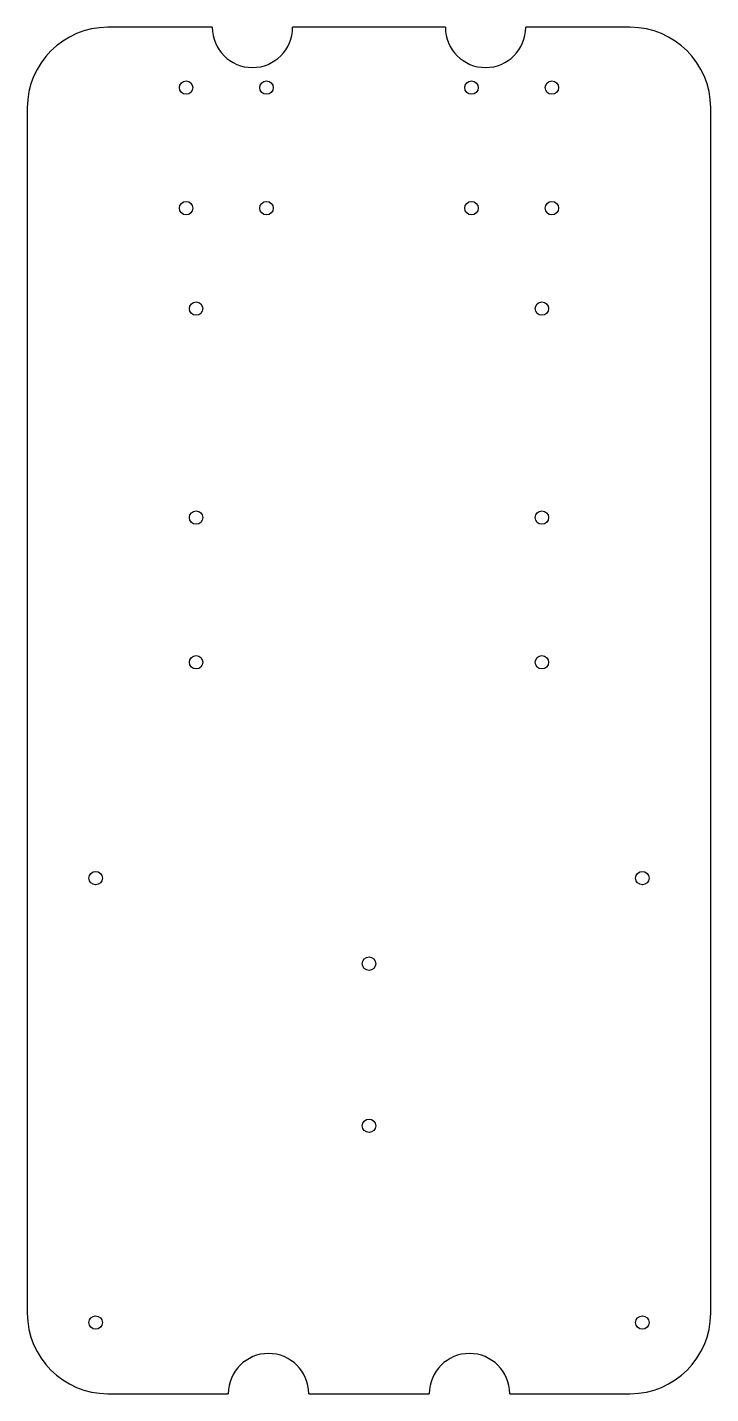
# Model space of a CAD drawing. Header units: millimetres. Extents: x -85 to 85, y -340 to 0.
import ezdxf

# ---------------------------------------------------------------- set-up
doc = ezdxf.new("R2010")
doc.units = ezdxf.units.MM
doc.layers.add('Body', color=7, linetype='CONTINUOUS')

msp = doc.modelspace()

# ---------------------------------------------------------------- linework, layer by layer
at = {"layer": 'Body'}
for p, q in [((-39, 0), (-65, 0)), ((-65, 0), (-65, 0, 6)), ((-39, 0, 6), (-65, 0, 6)), ((-39, 0), (-65, 0)), ((-65, 0), (-65, 0, 6)), ((-39, 0, 6), (-65, 0, 6)), ((-39, 0, 6), (-39, 0)), ((-39, 0, 6), (-39, 0)), ((19, 0), (-19, 0)), ((19, 0, 6), (-19, 0, 6)), ((-19, 0), (-19, 0, 6)), ((19, 0), (-19, 0)), ((-19, 0), (-19, 0, 6)), ((19, 0, 6), (-19, 0, 6)), ((19, 0, 6), (19, 0)), ((19, 0, 6), (19, 0)), ((65, 0), (39, 0)), ((65, 0, 6), (39, 0, 6)), ((39, 0), (39, 0, 6)), ((65, 0), (39, 0)), ((39, 0), (39, 0, 6)), ((65, 0, 6), (39, 0, 6)), ((65, 0), (65, 0, 6)), ((65, 0), (65, 0, 6)), ((-43.8335, -15), (-43.8335, -15, 6)), ((-43.8335, -15), (-43.8335, -15, 6)), ((-23.8335, -15), (-23.8335, -15, 6)), ((-23.8335, -15), (-23.8335, -15, 6)), ((27.1665, -15), (27.1665, -15, 6)), ((27.1665, -15), (27.1665, -15, 6)), ((47.1665, -15), (47.1665, -15, 6)), ((47.1665, -15), (47.1665, -15, 6)), ((-85, -20), (-85, -320)), ((-85, -20), (-85, -20, 6)), ((-85, -20, 6), (-85, -320, 6)), ((-85, -20), (-85, -320)), ((-85, -20), (-85, -20, 6)), ((-85, -20, 6), (-85, -320, 6)), ((85, -320), (85, -20)), ((85, -320, 6), (85, -20, 6)), ((85, -20), (85, -20, 6)), ((85, -320), (85, -20)), ((85, -20), (85, -20, 6)), ((85, -320, 6), (85, -20, 6)), ((-43.8335, -45), (-43.8335, -45, 6)), ((-43.8335, -45), (-43.8335, -45, 6)), ((-23.8335, -45), (-23.8335, -45, 6)), ((-23.8335, -45), (-23.8335, -45, 6)), ((27.1665, -45), (27.1665, -45, 6)), ((27.1665, -45), (27.1665, -45, 6)), ((47.1665, -45), (47.1665, -45, 6)), ((47.1665, -45), (47.1665, -45, 6)), ((-41.3335, -70), (-41.3335, -70, 6)), ((-41.3335, -70), (-41.3335, -70, 6)), ((44.6665, -70), (44.6665, -70, 6)), ((44.6665, -70), (44.6665, -70, 6)), ((-41.3335, -122), (-41.3335, -122, 6)), ((-41.3335, -122), (-41.3335, -122, 6)), ((44.6665, -122), (44.6665, -122, 6)), ((44.6665, -122), (44.6665, -122, 6)), ((-41.3335, -158), (-41.3335, -158, 6)), ((-41.3335, -158), (-41.3335, -158, 6)), ((44.6665, -158), (44.6665, -158, 6)), ((44.6665, -158), (44.6665, -158, 6)), ((-66.3335, -211.7), (-66.3335, -211.7, 6)), ((-66.3335, -211.7), (-66.3335, -211.7, 6)), ((69.6665, -211.7), (69.6665, -211.7, 6)), ((69.6665, -211.7), (69.6665, -211.7, 6)), ((1.6665, -233), (1.6665, -233, 6)), ((1.6665, -233), (1.6665, -233, 6)), ((1.6665, -273.35), (1.6665, -273.35, 6)), ((1.6665, -273.35), (1.6665, -273.35, 6)), ((-85, -320), (-85, -320, 6)), ((-85, -320), (-85, -320, 6)), ((-66.3335, -322.3), (-66.3335, -322.3, 6)), ((-66.3335, -322.3), (-66.3335, -322.3, 6)), ((69.6665, -322.3), (69.6665, -322.3, 6)), ((69.6665, -322.3), (69.6665, -322.3, 6)), ((85, -320), (85, -320, 6)), ((85, -320), (85, -320, 6)), ((-65, -340), (-35, -340)), ((-65, -340), (-65, -340, 6)), ((-65, -340, 6), (-35, -340, 6)), ((-65, -340, 6), (-35, -340, 6)), ((-65, -340), (-65, -340, 6)), ((-65, -340), (-35, -340)), ((-35, -340, 6), (-35, -340)), ((-35, -340, 6), (-35, -340)), ((-15, -340), (15, -340)), ((-15, -340, 6), (15, -340, 6)), ((-15, -340), (-15, -340, 6)), ((-15, -340, 6), (15, -340, 6)), ((-15, -340), (-15, -340, 6)), ((-15, -340), (15, -340)), ((15, -340, 6), (15, -340)), ((15, -340, 6), (15, -340)), ((35, -340), (65, -340)), ((35, -340, 6), (65, -340, 6)), ((35, -340), (35, -340, 6)), ((35, -340), (65, -340)), ((35, -340, 6), (65, -340, 6)), ((35, -340), (35, -340, 6)), ((65, -340), (65, -340, 6)), ((65, -340), (65, -340, 6))]:
    msp.add_line(p, q, dxfattribs=at)
for centre in [(-45.5, -15), (-45.5, -15, 6), (-45.5, -15), (-45.5, -15, 6), (-25.5, -15), (-25.5, -15, 6), (-25.5, -15), (-25.5, -15, 6), (25.5, -15), (25.5, -15, 6), (25.5, -15), (25.5, -15, 6), (45.5, -15), (45.5, -15, 6), (45.5, -15), (45.5, -15, 6), (-45.5, -45), (-45.5, -45, 6), (-45.5, -45), (-45.5, -45, 6), (-25.5, -45), (-25.5, -45, 6), (-25.5, -45), (-25.5, -45, 6), (25.5, -45), (25.5, -45, 6), (25.5, -45), (25.5, -45, 6), (45.5, -45), (45.5, -45, 6), (45.5, -45), (45.5, -45, 6), (-43, -70), (-43, -70, 6), (-43, -70), (-43, -70, 6), (43, -70), (43, -70, 6), (43, -70), (43, -70, 6), (-43, -122), (-43, -122, 6), (-43, -122), (-43, -122, 6), (43, -122), (43, -122, 6), (43, -122), (43, -122, 6), (-43, -158), (-43, -158, 6), (-43, -158), (-43, -158, 6), (43, -158), (43, -158, 6), (43, -158), (43, -158, 6), (-68, -211.7), (-68, -211.7, 6), (-68, -211.7), (-68, -211.7, 6), (68, -211.7), (68, -211.7, 6), (68, -211.7), (68, -211.7, 6), (0, -233), (0, -233, 6), (0, -233), (0, -233, 6), (0, -273.35), (0, -273.35, 6), (0, -273.35), (0, -273.35, 6), (-68, -322.3), (-68, -322.3, 6), (-68, -322.3), (-68, -322.3, 6), (68, -322.3), (68, -322.3, 6), (68, -322.3), (68, -322.3, 6)]:
    msp.add_circle(centre, 1.6665, dxfattribs=at)
for centre, radius, start, end in [((-65, -20), 20, 90, 180), ((-65, -20), 20, 90, 180), ((-65, -20, 6), 20, 90, 180), ((-65, -20, 6), 20, 90, 180), ((-29, 0), 10, 180, 0), ((-29, 0, 6), 10, 180, 0), ((-29, 0, 6), 10, 180, 0), ((-29, 0), 10, 180, 0), ((29, 0), 10, 180, 0), ((29, 0, 6), 10, 180, 0), ((29, 0, 6), 10, 180, 0), ((29, 0), 10, 180, 0), ((65, -20), 20, 0, 90), ((65, -20, 6), 20, 0, 90), ((65, -20), 20, 0, 90), ((65, -20, 6), 20, 0, 90), ((-65, -320), 20, 180, -90), ((-65, -320), 20, 180, -90), ((-65, -320, 6), 20, 180, -90), ((-65, -320, 6), 20, 180, -90), ((65, -320), 20, -90, 0), ((65, -320, 6), 20, -90, 0), ((65, -320), 20, -90, 0), ((65, -320, 6), 20, -90, 0), ((-25, -340), 10, 0, 180), ((-25, -340, 6), 10, 0, 180), ((-25, -340), 10, 0, 180), ((-25, -340, 6), 10, 0, 180), ((25, -340), 10, 0, 180), ((25, -340, 6), 10, 0, 180), ((25, -340), 10, 0, 180), ((25, -340, 6), 10, 0, 180)]:
    msp.add_arc(centre, radius, start, end, dxfattribs=at)

doc.saveas('drawing.dxf')
